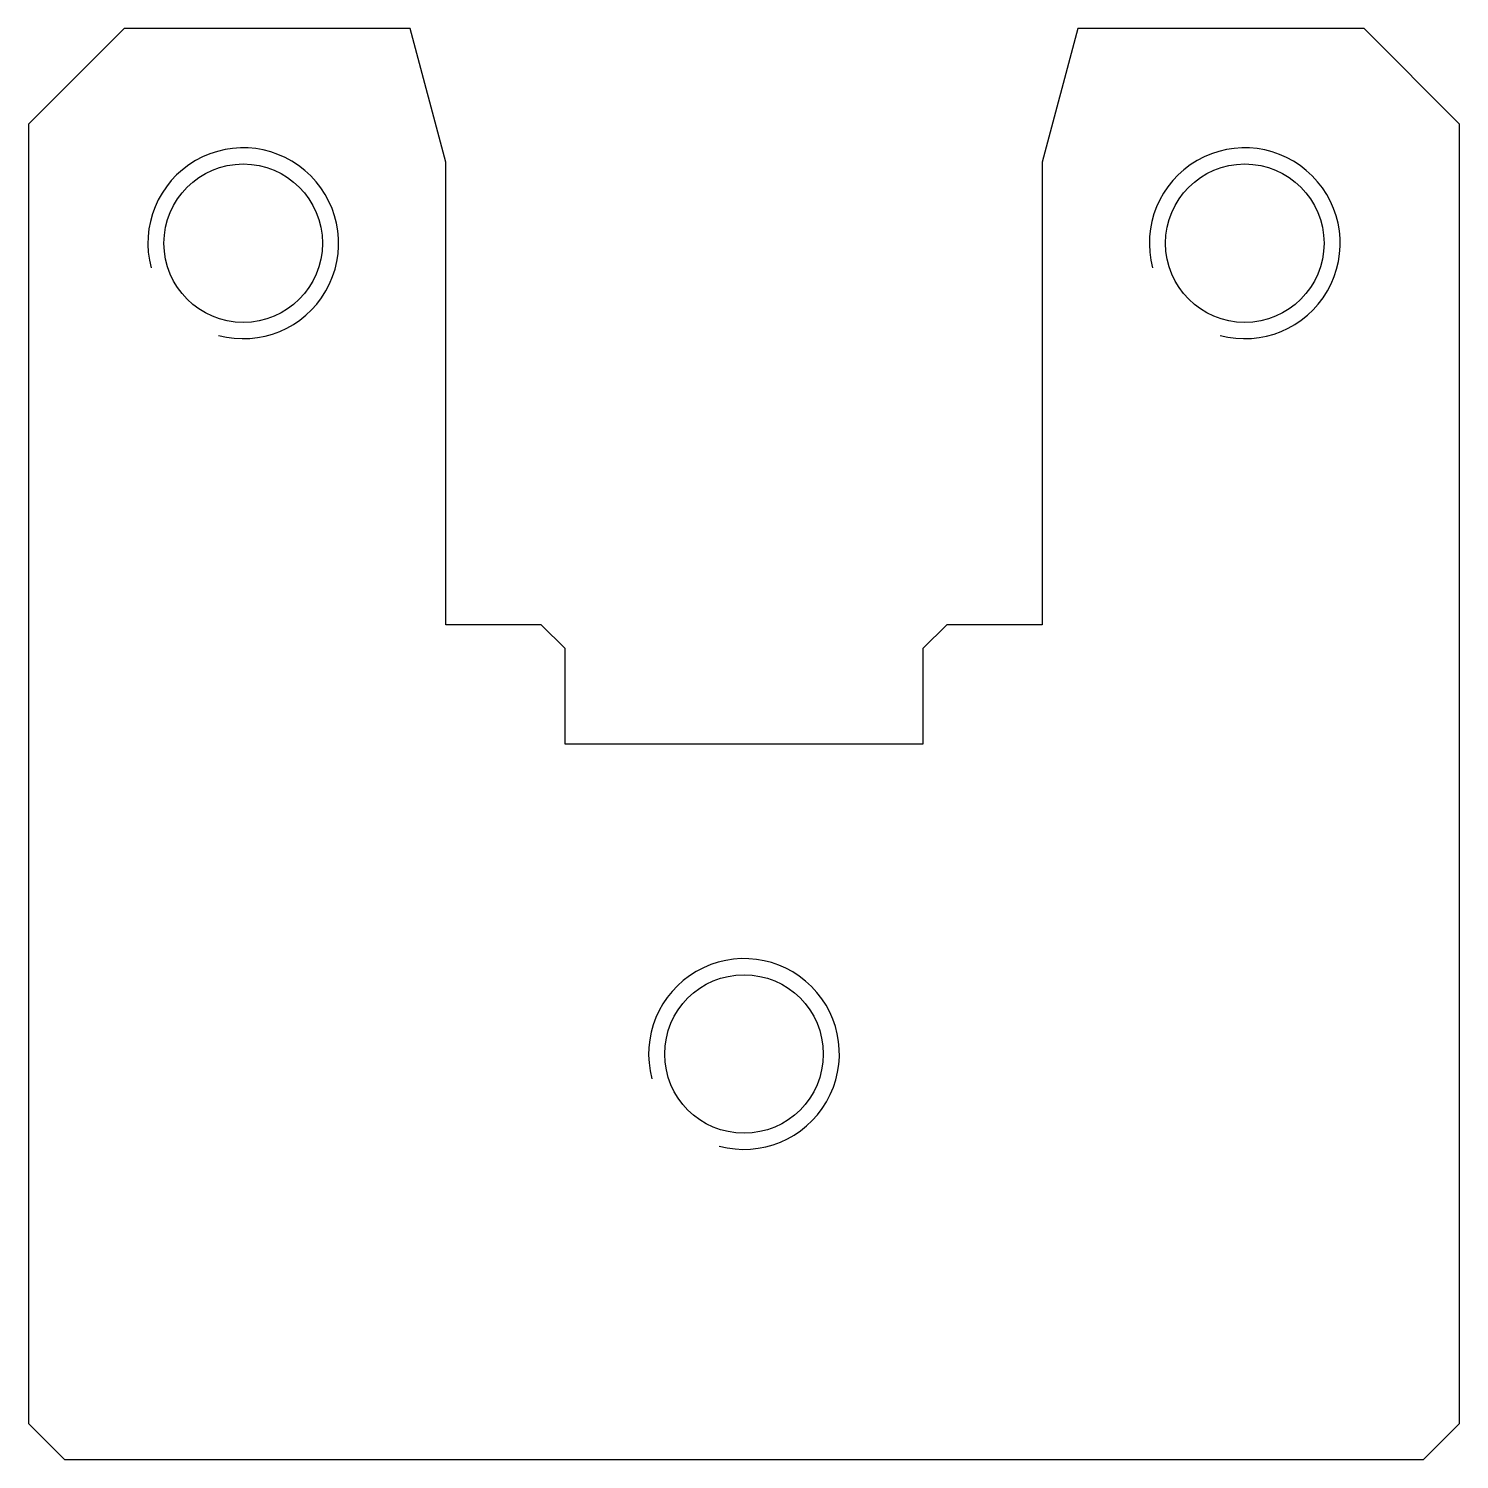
# Model space of a CAD drawing. Header units: metres. Extents: x 70.1 to 130.1, y 56.1 to 116.1.
import ezdxf

# ---------------------------------------------------------------- set-up
doc = ezdxf.new("R2010")
doc.units = ezdxf.units.M

msp = doc.modelspace()

# ---------------------------------------------------------------- linework, layer by layer
for p, q in [((74.138847, 116.053887), (70.138847, 112.053887)), ((86.138847, 116.053887), (74.138847, 116.053887)), ((87.638847, 110.455811), (86.138847, 116.053887)), ((114.138847, 116.053887), (112.638847, 110.455811)), ((126.138847, 116.053887), (114.138847, 116.053887)), ((130.138847, 112.053887), (126.138847, 116.053887)), ((70.138847, 112.053887), (70.138847, 57.553887)), ((130.138847, 57.553887), (130.138847, 112.053887)), ((87.638847, 91.053887), (87.638847, 110.455811)), ((112.638847, 110.455811), (112.638847, 91.053887)), ((91.638847, 91.053887), (87.638847, 91.053887)), ((92.638847, 90.053887), (91.638847, 91.053887)), ((108.638847, 91.053887), (107.638847, 90.053887)), ((112.638847, 91.053887), (108.638847, 91.053887)), ((92.638847, 86.053887), (92.638847, 90.053887)), ((107.638847, 90.053887), (107.638847, 86.053887)), ((107.638847, 86.053887), (92.638847, 86.053887)), ((70.138847, 57.553887), (71.638847, 56.053887)), ((128.638847, 56.053887), (130.138847, 57.553887)), ((71.638847, 56.053887), (128.638847, 56.053887))]:
    msp.add_line(p, q)
for centre in [(79.138847, 107.053887), (121.138847, 107.053887), (100.138847, 73.053887)]:
    msp.add_circle(centre, 3.3235)
for centre in [(79.138847, 107.053887), (121.138847, 107.053887), (100.138847, 73.053887)]:
    msp.add_arc(centre, 4, 255, 195)

doc.saveas('drawing.dxf')
